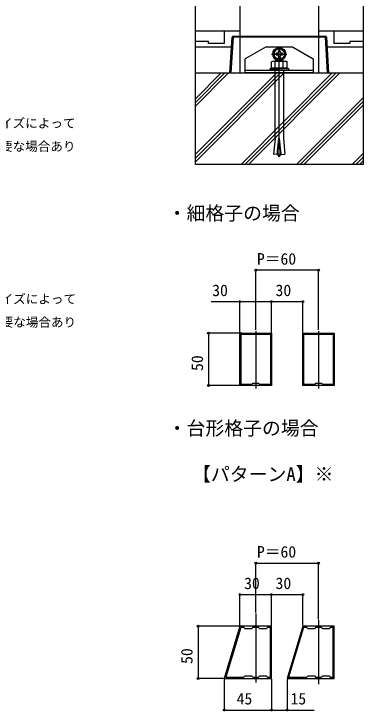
# Model space of a CAD drawing. Units: millimetres, scale not verified. Extents: x -875 to 875, y -1310 to 1300.
# Drawn here: x -276 to 57, y 33 to 698 of the extents above; entities that cross this region are included whole.
import ezdxf
from ezdxf.enums import TextEntityAlignment as Align

# ---------------------------------------------------------------- set-up
doc = ezdxf.new("R2010")
doc.units = ezdxf.units.MM
doc.header["$LTSCALE"] = 4
for name, color, linetype in [('0-2_USER1', 3, 'Continuous'), ('0-3_YKK_11', 7, 'Continuous'), ('0-4_YKK_12', 2, 'Continuous'), ('0-5_YKK_13', 4, 'Continuous'), ('0-7_YKK_D', 6, 'Continuous'), ('0-9_YSS_K', 3, 'Continuous')]:
    doc.layers.add(name, color=color, linetype=linetype)
doc.styles.add('ＭＳ ゴシック', font='')
doc.styles.get('ＭＳ ゴシック').set_extended_font_data('MS Gothic')

msp = doc.modelspace()

# ---------------------------------------------------------------- linework, layer by layer
at = {"layer": '0-3_YKK_11'}
for points in [[(-30.171, 393.735), (-30.171, 343.735), (-60.171, 343.735), (-60.171, 393.735)], [(-31.171, 392.735), (-31.171, 344.735), (-41.171, 344.735), (-42.171, 345.735), (-48.171, 345.735), (-49.171, 344.735), (-59.171, 344.735), (-59.171, 392.735)], [(29.829, 393.735), (29.829, 343.735), (-0.171, 343.735), (-0.171, 393.735)], [(28.829, 392.735), (28.829, 344.735), (18.829, 344.735), (17.829, 345.735), (11.829, 345.735), (10.829, 344.735), (0.829, 344.735), (0.829, 392.735)], [(-60.171, 114.437), (-75.171, 64.437), (-30.171, 64.437), (-30.171, 114.437)], [(-59.517, 113.137), (-73.737, 65.737), (-56.371, 65.737), (-55.171, 66.937), (-49.171, 66.937), (-47.971, 65.737), (-42.371, 65.737), (-41.171, 66.937), (-35.171, 66.937), (-33.971, 65.737), (-31.171, 65.737), (-31.171, 113.137), (-33.971, 113.137), (-35.171, 111.937), (-41.171, 111.937), (-42.371, 113.137), (-47.971, 113.137), (-49.171, 111.937), (-55.171, 111.937), (-56.371, 113.137)], [(-0.171, 114.437), (-15.171, 64.437), (29.829, 64.437), (29.829, 114.437)], [(0.483, 113.137), (-13.737, 65.737), (3.629, 65.737), (4.829, 66.937), (10.829, 66.937), (12.029, 65.737), (17.629, 65.737), (18.829, 66.937), (24.829, 66.937), (26.029, 65.737), (28.829, 65.737), (28.829, 113.137), (26.029, 113.137), (24.829, 111.937), (18.829, 111.937), (17.629, 113.137), (12.029, 113.137), (10.829, 111.937), (4.829, 111.937), (3.629, 113.137)]]:
    msp.add_lwpolyline(points, close=True, dxfattribs=at)
at = {"layer": '0-4_YKK_12'}
for p, q in [((-45.171, 395.735), (-45.171, 340.941)), ((14.829, 395.735), (14.829, 340.941)), ((-45.171, 126.406), (-45.171, 60.795)), ((14.829, 120.091), (14.829, 59.035))]:
    msp.add_line(p, q, dxfattribs=at)
msp.add_lwpolyline([(-102.702, 759.664), (57.298, 759.664), (57.298, 554.664), (-102.702, 554.664)], close=True, dxfattribs=at)
for points in [[(-60.202, 729.664), (-60.202, 676.814), (-60.202, 641.814)], [(14.798, 729.664), (14.798, 676.814), (14.798, 641.814)]]:
    msp.add_lwpolyline(points, dxfattribs=at)
at = {"layer": '0-5_YKK_13'}
for p, q in [((-69.842, 641.814), (-67.759, 675.875)), ((-66.761, 676.814), (-66.761, 675.875)), ((21.358, 675.875), (-66.761, 675.875)), ((23.441, 641.814), (21.358, 675.875)), ((22.356, 675.875), (24.439, 641.814)), ((-35.202, 666.814), (-55.202, 655.314)), ((-35.202, 666.814), (-23.568, 666.814)), ((-22.702, 652.564), (-22.702, 667.064)), ((-21.835, 666.814), (-10.202, 666.814)), ((-10.202, 666.814), (9.798, 655.314)), ((-29.952, 659.814), (-15.452, 659.814)), ((-24.982, 660.574), (-25.702, 660.574)), ((-22.702, 561.887), (-22.702, 660.904)), ((-20.422, 659.054), (-19.702, 659.054)), ((-29.202, 652.814), (-30.207, 652.234)), ((-30.207, 646.314), (-30.207, 652.234)), ((-16.202, 652.814), (-29.202, 652.814)), ((-26.702, 653.064), (-25.502, 654.264)), ((-26.702, 652.814), (-26.702, 653.064)), ((-18.609, 653.064), (-26.702, 653.064)), ((-26.454, 646.314), (-26.454, 652.234)), ((-26.052, 653.714), (-26.052, 652.814)), ((-19.974, 654.264), (-25.502, 654.264)), ((-21.235, 655.904), (-23.982, 655.904)), ((-18.609, 653.064), (-19.974, 654.264)), ((-19.259, 653.635), (-19.259, 652.814)), ((-18.949, 646.314), (-18.949, 652.234)), ((-18.609, 653.064), (-18.609, 652.814)), ((-16.202, 652.814), (-15.196, 652.234)), ((-15.196, 646.314), (-15.196, 652.234)), ((-31.702, 645.596), (-22.702, 645.596)), ((-15.196, 646.314), (-30.207, 646.314)), ((-13.702, 645.596), (-22.702, 645.596)), ((-68.844, 641.814), (23.441, 641.814)), ((-55.202, 644.314), (9.798, 644.314)), ((-31.487, 644.314), (-13.916, 644.314)), ((-26.702, 579.313), (-26.702, 644.264)), ((-18.702, 644.264), (-18.702, 579.313)), ((24.439, 641.814), (23.441, 641.814)), ((-26.702, 579.313), (-28.159, 564.451)), ((-24.583, 564.037), (-23.08, 579.276)), ((-22.323, 579.276), (-23.08, 579.276)), ((-20.82, 564.037), (-22.323, 579.276)), ((-18.702, 579.313), (-17.244, 564.451)), ((-24.583, 564.037), (-28.159, 564.451)), ((-20.82, 564.037), (-17.244, 564.451))]:
    msp.add_line(p, q, dxfattribs=at)
for points in [[(-66.761, 675.875), (-68.844, 641.814), (-69.842, 641.814)], [(-66.761, 676.814), (21.358, 676.814), (21.358, 675.875)], [(-25.702, 660.574), (-25.702, 659.054), (-24.982, 659.054)], [(-21.942, 662.094), (-21.942, 662.814), (-23.462, 662.814), (-23.462, 662.094)], [(-19.702, 659.054), (-19.702, 660.574), (-20.422, 660.574)], [(9.798, 655.314), (9.798, 641.814), (-55.202, 641.814), (-55.202, 655.314)], [(-24.806, 654.264), (-24.795, 654.301), (-24.783, 654.337), (-24.772, 654.374), (-24.76, 654.41), (-24.749, 654.446), (-24.737, 654.481), (-24.726, 654.517), (-24.714, 654.552), (-24.703, 654.587), (-24.691, 654.622), (-24.68, 654.656), (-24.668, 654.69), (-24.656, 654.724), (-24.644, 654.758), (-24.632, 654.791), (-24.621, 654.824), (-24.609, 654.856), (-24.597, 654.888), (-24.585, 654.92), (-24.573, 654.951), (-24.561, 654.982), (-24.548, 655.012), (-24.536, 655.042), (-24.524, 655.072), (-24.511, 655.1), (-24.499, 655.129), (-24.486, 655.157), (-24.474, 655.184), (-24.461, 655.211), (-24.449, 655.237), (-24.434, 655.267), (-24.419, 655.295), (-24.404, 655.323), (-24.389, 655.351), (-24.374, 655.377), (-24.359, 655.403), (-24.344, 655.428), (-24.329, 655.453), (-24.314, 655.477)], [(-24.314, 655.477), (-24.298, 655.501), (-24.283, 655.524), (-24.267, 655.547), (-24.252, 655.569), (-24.236, 655.591), (-24.221, 655.613), (-24.205, 655.634), (-24.189, 655.655), (-24.173, 655.675), (-24.158, 655.695), (-24.142, 655.715), (-24.126, 655.735), (-24.11, 655.754), (-24.094, 655.773), (-24.078, 655.792), (-24.062, 655.811), (-24.046, 655.83), (-24.03, 655.848), (-24.014, 655.867), (-23.998, 655.886), (-23.982, 655.904)], [(-23.462, 657.534), (-23.462, 656.814), (-21.942, 656.814), (-21.942, 657.534)], [(-20.903, 655.477), (-20.919, 655.501), (-20.934, 655.524), (-20.95, 655.547), (-20.965, 655.569), (-20.981, 655.591), (-20.996, 655.613), (-21.012, 655.634), (-21.028, 655.655), (-21.044, 655.675), (-21.059, 655.695), (-21.075, 655.715), (-21.091, 655.735), (-21.107, 655.754), (-21.123, 655.773), (-21.139, 655.792), (-21.155, 655.811), (-21.171, 655.83), (-21.187, 655.848), (-21.203, 655.867), (-21.219, 655.886), (-21.235, 655.904)], [(-20.411, 654.264), (-20.422, 654.301), (-20.434, 654.337), (-20.445, 654.374), (-20.457, 654.41), (-20.468, 654.446), (-20.48, 654.481), (-20.491, 654.517), (-20.503, 654.552), (-20.514, 654.587), (-20.526, 654.622), (-20.538, 654.656), (-20.549, 654.69), (-20.561, 654.724), (-20.573, 654.758), (-20.585, 654.791), (-20.596, 654.824), (-20.608, 654.856), (-20.62, 654.888), (-20.632, 654.92), (-20.644, 654.951), (-20.657, 654.982), (-20.669, 655.012), (-20.681, 655.042), (-20.693, 655.072), (-20.706, 655.1), (-20.718, 655.129), (-20.731, 655.157), (-20.743, 655.184), (-20.756, 655.211), (-20.769, 655.237), (-20.783, 655.267), (-20.798, 655.295), (-20.813, 655.323), (-20.828, 655.351), (-20.843, 655.377), (-20.858, 655.403), (-20.873, 655.428), (-20.888, 655.453), (-20.903, 655.477)], [(-27.412, 646.314), (-31.702, 645.596), (-31.487, 644.314)], [(-17.991, 646.314), (-13.702, 645.596), (-13.916, 644.314)], [(-24.21, 564.582), (-24.224, 564.633), (-24.238, 564.684), (-24.252, 564.735), (-24.265, 564.787), (-24.278, 564.838), (-24.29, 564.889), (-24.301, 564.94), (-24.312, 564.991), (-24.323, 565.042), (-24.333, 565.093), (-24.343, 565.144), (-24.353, 565.195), (-24.362, 565.246), (-24.371, 565.298), (-24.379, 565.349), (-24.387, 565.4), (-24.395, 565.451), (-24.403, 565.502), (-24.41, 565.553), (-24.417, 565.604), (-24.424, 565.655)], [(-21.193, 564.582), (-21.179, 564.633), (-21.165, 564.684), (-21.151, 564.735), (-21.138, 564.787), (-21.126, 564.838), (-21.113, 564.889), (-21.102, 564.94), (-21.091, 564.991), (-21.08, 565.042), (-21.07, 565.093), (-21.06, 565.144), (-21.05, 565.195), (-21.041, 565.246), (-21.032, 565.298), (-21.024, 565.349), (-21.016, 565.4), (-21.008, 565.451), (-21, 565.502), (-20.993, 565.553), (-20.986, 565.604), (-20.979, 565.655)], [(-22.702, 561.887), (-22.754, 561.962), (-22.806, 562.036), (-22.859, 562.111), (-22.911, 562.185), (-22.963, 562.26), (-23.015, 562.334), (-23.066, 562.409), (-23.117, 562.483), (-23.168, 562.558), (-23.218, 562.632), (-23.268, 562.707), (-23.317, 562.781), (-23.366, 562.856), (-23.414, 562.93), (-23.461, 563.005), (-23.508, 563.079), (-23.553, 563.154), (-23.598, 563.228), (-23.642, 563.303), (-23.685, 563.377), (-23.727, 563.452), (-23.768, 563.526), (-23.808, 563.601), (-23.847, 563.675), (-23.884, 563.75), (-23.92, 563.824), (-23.955, 563.899), (-23.989, 563.973), (-24.021, 564.048), (-24.052, 564.122), (-24.072, 564.174), (-24.091, 564.225), (-24.11, 564.276), (-24.128, 564.327), (-24.146, 564.378), (-24.163, 564.429), (-24.179, 564.48), (-24.195, 564.531), (-24.21, 564.582)], [(-22.702, 561.887), (-22.649, 561.962), (-22.597, 562.036), (-22.544, 562.111), (-22.492, 562.185), (-22.44, 562.26), (-22.388, 562.334), (-22.337, 562.409), (-22.286, 562.483), (-22.235, 562.558), (-22.185, 562.632), (-22.135, 562.707), (-22.086, 562.781), (-22.037, 562.856), (-21.989, 562.93), (-21.942, 563.005), (-21.895, 563.079), (-21.85, 563.154), (-21.805, 563.228), (-21.761, 563.303), (-21.718, 563.377), (-21.676, 563.452), (-21.635, 563.526), (-21.595, 563.601), (-21.556, 563.675), (-21.519, 563.75), (-21.483, 563.824), (-21.448, 563.899), (-21.414, 563.973), (-21.382, 564.048), (-21.352, 564.122), (-21.331, 564.174), (-21.312, 564.225), (-21.293, 564.276), (-21.275, 564.327), (-21.257, 564.378), (-21.24, 564.429), (-21.224, 564.48), (-21.208, 564.531), (-21.193, 564.582)]]:
    msp.add_lwpolyline(points, dxfattribs=at)
msp.add_lwpolyline([(-22.702, 665.588), (-27.702, 662.701), (-27.702, 656.927), (-22.702, 654.041), (-17.702, 656.927), (-17.702, 662.701)], close=True, dxfattribs=at)
for radius in [6.25, 5]:
    msp.add_circle((-22.702, 659.814), radius, dxfattribs=at)
for centre, radius, start, end in [((-66.761, 675.814), 1, 90, 176.5), ((-67.26, 671.77), 4.135, 83.06854, 96.93146), ((21.358, 675.814), 1, 3.5, 90), ((21.857, 671.77), 4.135, 83.06854, 96.93146), ((-22.702, 659.814), 5.575, 93.74848, 146.25152), ((-22.702, 667.314), 1, 210, 330), ((-22.702, 659.814), 5.575, 33.74848, 86.25152), ((-22.702, 659.814), 5.575, 153.74848, 206.25152), ((-24.982, 662.094), 1.52, 270, 0), ((-24.982, 657.534), 1.52, 0, 90), ((-20.422, 662.094), 1.52, 180, 270), ((-20.422, 657.534), 1.52, 90, 180), ((-22.702, 659.814), 5.575, 333.74848, 26.25152), ((-28.331, 649.491), 3.323, 55.61575, 124.38425), ((-22.702, 659.814), 5.575, 213.74848, 266.25152), ((-22.702, 640.395), 12.419, 72.41205, 107.58795), ((-22.702, 659.814), 5.575, 273.74848, 326.25152), ((-17.072, 649.491), 3.323, 55.61575, 124.38425)]:
    msp.add_arc(centre, radius, start, end, dxfattribs=at)
at = {"layer": '0-7_YKK_D'}
for p, q in [((-45.171, 396.735), (-45.171, 454.735)), ((14.829, 453.735), (-45.171, 453.735)), ((14.829, 396.735), (14.829, 454.735)), ((-60.171, 394.435), (-60.171, 424.735)), ((-30.171, 394.435), (-30.171, 424.735)), ((-30.171, 394.435), (-30.171, 424.735)), ((-0.171, 423.735), (-30.171, 423.735)), ((-0.171, 394.435), (-0.171, 424.735)), ((-58.37, 393.735), (-91.171, 393.735)), ((-90.171, 393.735), (-90.171, 343.735)), ((-60.871, 343.735), (-91.171, 343.735)), ((-45.171, 127.406), (-45.171, 175.437)), ((-45.171, 174.437), (14.829, 174.437)), ((14.829, 120.595), (14.829, 175.437)), ((-60.171, 115.137), (-60.171, 145.437)), ((-60.171, 144.437), (-30.171, 144.437)), ((-30.171, 115.137), (-30.171, 145.437)), ((-30.171, 115.137), (-30.171, 145.437)), ((-30.171, 144.437), (-0.171, 144.437)), ((-0.171, 115.437), (-0.171, 145.437)), ((-60.871, 114.437), (-101.171, 114.437)), ((-100.171, 114.437), (-100.171, 64.437)), ((-75.768, 64.437), (-101.171, 64.437)), ((-75.171, 63.737), (-75.171, 33.437)), ((-30.171, 63.737), (-30.171, 33.437)), ((-30.171, 63.737), (-30.171, 33.437)), ((-15.171, 63.437), (-15.171, 33.437)), ((-75.171, 34.437), (-30.171, 34.437))]:
    msp.add_line(p, q, dxfattribs=at)
for points in [[(-30.171, 423.735), (-60.171, 423.735), (-87.614, 423.735)], [(-30.171, 34.437), (-15.171, 34.437), (10.738, 34.437)]]:
    msp.add_lwpolyline(points, dxfattribs=at)
for centre in [(-45.171, 453.735), (14.829, 453.735), (-60.171, 423.735), (-30.171, 423.735), (-30.171, 423.735), (-0.171, 423.735), (-90.171, 393.735), (-90.171, 343.735), (-45.171, 174.437), (14.829, 174.437), (-60.171, 144.437), (-30.171, 144.437), (-30.171, 144.437), (-0.171, 144.437), (-100.171, 114.437), (-100.171, 64.437), (-75.171, 34.437), (-30.171, 34.437), (-30.171, 34.437), (-15.171, 34.437)]:
    msp.add_circle(centre, 0.875, dxfattribs=at)
at = {"layer": '0-9_YSS_K'}
for p, q in [((-102.702, 681.814), (-60.202, 681.814)), ((14.798, 681.814), (57.298, 681.814)), ((-102.702, 666.814), (-68.313, 666.814)), ((22.91, 666.814), (57.298, 666.814)), ((-102.702, 641.814), (57.298, 641.814)), ((-102.702, 617.234), (-78.121, 641.814)), ((-102.702, 564.201), (-25.088, 641.814)), ((-102.702, 613.698), (-74.586, 641.814)), ((-102.702, 560.665), (-21.553, 641.814)), ((-102.702, 610.163), (-71.05, 641.814)), ((-102.702, 557.13), (-18.017, 641.814)), ((-59.206, 554.664), (27.945, 641.814)), ((-55.67, 554.664), (31.48, 641.814)), ((-52.135, 554.664), (35.016, 641.814)), ((-6.173, 554.664), (57.298, 618.135)), ((-2.637, 554.664), (57.298, 614.599)), ((0.898, 554.664), (57.298, 611.064)), ((46.86, 554.664), (57.298, 565.102)), ((50.396, 554.664), (57.298, 561.566)), ((53.931, 554.664), (57.298, 558.031))]:
    msp.add_line(p, q, dxfattribs=at)
for points in [[(-75.204, 681.814), (-75.204, 669.814), (-90.204, 669.814), (-90.204, 671.814), (-102.702, 671.814)], [(57.298, 671.814), (44.796, 671.814), (44.796, 669.814), (29.796, 669.814), (29.796, 681.814)]]:
    msp.add_lwpolyline(points, dxfattribs=at)

# ---------------------------------------------------------------- texts
at = {"layer": '0-2_USER1', "style": 'ＭＳ ゴシック'}
for s, p in [('・細格子の場合', (-129.195, 497.557)), ('・台形格子の場合', (-129.195, 292.557)), ('【パターンA】※', (-105.968, 248.727))]:
    msp.add_text(s, height=13.2, dxfattribs=at).set_placement(p, align=Align.BOTTOM_LEFT)
at = {"layer": '0-7_YKK_D', "style": 'ＭＳ ゴシック'}
for s, height, p in [('サイズによって', 8.798, (-301.167, 586.854)), ('不要な場合あり', 8.798, (-301.167, 564.74)), ('P＝60', 11, (-44.02, 455.735)), ('30', 11, (-86.722, 425.735)), ('30', 11, (-26.25, 425.735)), ('サイズによって', 8.798, (-300.611, 419.26)), ('不要な場合あり', 8.798, (-300.611, 397.147)), ('P＝60', 11, (-44.02, 176.437)), ('30', 11, (-56.25, 146.437)), ('30', 11, (-26.25, 146.437)), ('45', 11, (-63.41, 36.437)), ('15', 11, (-11.972, 36.437))]:
    msp.add_text(s, height=height, dxfattribs=at).set_placement(p, align=Align.BOTTOM_LEFT)
for p in [(-92.171, 357.655), (-102.171, 78.358)]:
    msp.add_text('50', height=11, rotation=90, dxfattribs=at).set_placement(p, align=Align.BOTTOM_LEFT)

doc.saveas('drawing.dxf')
